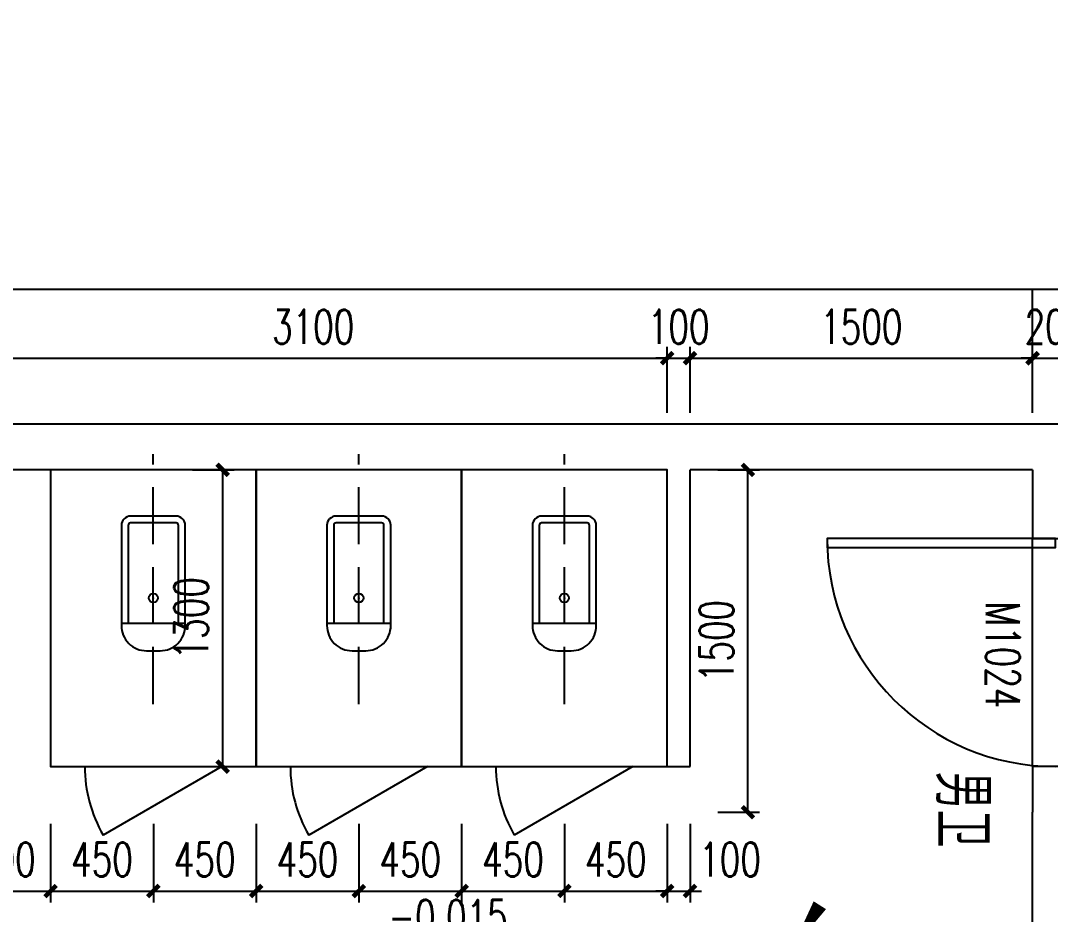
# Model space of a CAD drawing. Extents: x -222544 to -13848, y -31368 to 85559.
# Drawn here: x -47825 to -43316, y -22438 to -18523 of the extents above; entities that cross this region are included whole.
import ezdxf
from ezdxf.xclip import XClip

# ---------------------------------------------------------------- set-up
doc = ezdxf.new("R2010")
doc.units = 0
doc.header["$LTSCALE"] = 1000
doc.header["$MEASUREMENT"] = 0
doc.header["$XCLIPFRAME"] = 0
doc.linetypes.add('10平面$0$DASH', pattern=[0.35, 0.25, -0.1])
doc.linetypes.add('10平面$0$DOTE', pattern=[2.42, 2, -0.2, 0.02, -0.2])
doc.layers.get('Defpoints').update_dxf_attribs({"color": 210})
for name, color, linetype in [('10平面$0$A-AXIS-DOTE', 14, '10平面$0$DOTE'), ('10平面$0$A-AXIS-DP', 126, 'Continuous'), ('10平面$0$A-AXIS-SYMB', 3, 'Continuous'), ('10平面$0$A-LIN-V', 9, 'Continuous'), ('10平面$0$A-TEXT', 61, 'Continuous'), ('10平面$0$A-WC', 223, 'Continuous'), ('10平面$0$A-WINDOW', 140, 'Continuous'), ('10平面$0$A-云线（根据审图意见修改）', 4, 'Continuous'), ('10平面$0$AS-WALL', 40, 'Continuous'), ('10平面$0$AS-结构边线层', 200, 'Continuous'), ('10平面$0$DIM_ELEV', 3, 'Continuous'), ('10平面$0$DIM_SYMB', 3, 'Continuous'), ('10平面$0$PUB_TEXT', 7, 'Continuous'), ('10平面$0$建-墙-幕', 4, 'Continuous'), ('10平面$0$建-门', 4, 'Continuous'), ('10平面$0$建-门窗编号', 7, 'Continuous'), ('A-AXIS-DP', 126, 'Continuous'), ('A-WINDOW', 140, 'Continuous'), ('DIM_SYMB', 3, 'Continuous')]:
    doc.layers.add(name, color=color, linetype=linetype)
doc.styles.add('10平面$0$_TCH_DIM_T3', font='SIMPLEX', dxfattribs={"width": 0.705882, "bigfont": 'GBCBIG'})
doc.styles.add('10平面$0$A-STANDARD', font='SIMPLEX', dxfattribs={"bigfont": 'GBCBIG'})
doc.styles.add('10平面$0$A-WIN-LABEL', font='SIMPLEX', dxfattribs={"bigfont": 'GBCBIG'})
doc.styles.add('10平面$1$_TCH_WINDOW', font='SIMPLEX', dxfattribs={"height": 3.5, "bigfont": 'GBCBIG'})
doc.styles.add('_TCH_DIM_T3', font='SIMPLEX', dxfattribs={"width": 0.705882, "bigfont": 'GBCBIG'})
doc.dimstyles.new('10平面$0$_TCH_ARCH&&80', dxfattribs={"dimtxt": 238, "dimasz": 80, "dimexe": 80, "dimexo": 80, "dimgap": 101, "dimtad": 1, "dimdec": 0, "dimzin": 0, "dimdsep": 46, "dimtxsty": '10平面$0$_TCH_DIM_T3', "dimblk": '10平面$0$_ArchTick', "dimcen": 0.09, "dimclrt": 7, "dimazin": 2, "dimtfac": 1, "dimtdec": 0, "dimtix": 1, "dimtmove": 2, "dimatfit": 3, "dimfxl": 0, "dimtolj": 1, "dimtzin": 0, "dimarcsym": 0})
doc.dimstyles.new('_TCH_ARCH&&50', dxfattribs={"dimtxt": 148.75, "dimasz": 50, "dimexe": 50, "dimexo": 50, "dimgap": 63.125, "dimtad": 1, "dimdec": 0, "dimzin": 0, "dimdsep": 46, "dimtxsty": '_TCH_DIM_T3', "dimblk": 'ARCHTICK', "dimcen": 0.09, "dimclrt": 7, "dimazin": 2, "dimtfac": 1, "dimtdec": 0, "dimtix": 1, "dimtmove": 2, "dimatfit": 3, "dimfxl": 0, "dimtolj": 1, "dimtzin": 0, "dimarcsym": 0})

# ---------------------------------------------------------------- blocks, each defined once
blk = doc.blocks.new('10平面$0$dote')
at = {"layer": '10平面$0$A-AXIS-DOTE', "ltscale": 2}
blk.add_line((-43117.8, -169748.9), (-43117.8, -75950), dxfattribs=at)
blk.add_lwpolyline([(-94568.7, -243562.8), (-72924.8, -176855.6)], dxfattribs=at)
blk = doc.blocks.new('10平面$0$厕卫')
at = {"layer": '10平面$0$A-AXIS-DOTE', "linetype": '10平面$0$DASH'}
blk.add_line((50, -823.1), (50, 271.9), dxfattribs=at)
at = {"layer": '10平面$0$A-WC'}
for p, q in [((-59.8, -40), (-59.8, -469.7)), ((149.8, -30), (-49.8, -30)), ((159.8, -469.7), (159.8, -40)), ((189.8, -469.7), (-89.8, -469.7)), ((350, -1097.2), (-169.6, -1397.2))]:
    blk.add_line(p, q, dxfattribs=at)
blk.add_lwpolyline([(-400, 202.8), (-400, -1097.2), (500, -1097.2), (500, 202.8)], close=True, dxfattribs=at)
blk.add_lwpolyline([(189.8, -40, 0.414214), (149.8, 0), (-49.8, 0, 0.414214), (-89.8, -40), (-89.8, -479.7, 0.414214), (20.2, -589.7), (79.8, -589.7, 0.414214), (189.8, -479.7)], format="xyb", close=True, dxfattribs=at)
blk.add_circle((50, -358.6), 20, dxfattribs=at)
for centre, radius, start, end in [((-49.8, -40), 10, 90, 180), ((149.8, -40), 10, 0, 90), ((350, -1097.2), 600, 180, 209.9999)]:
    blk.add_arc(centre, radius, start, end, dxfattribs=at)
for p in [(50, 0), (50, -358.6)]:
    blk.add_point(p, dxfattribs=at)
blk = doc.blocks.new('*U50')
at = {"color": 0}
blk.add_lwpolyline([(500, 0), (500, 1000), (460, 1000), (460, 0)], close=True, dxfattribs=at)
blk.add_arc((500, 0), 1000, 90, 180, dxfattribs=at)
blk = doc.blocks.new('*U49')
at = {"color": 0, "xscale": 0.001, "yscale": 0.001, "zscale": 0.001}
blk.add_blockref('*U50', (0, 0), dxfattribs=at)
blk = doc.blocks.new('10平面$0$G$CA7A27C8F')
at = {"layer": '10平面$0$A-AXIS-SYMB'}
blk.add_lwpolyline([(363.8, -3082.9, 0, 0, 0), (979.6, -3472.9, 0, 64, 0), (776.8, -3344.5, 0, 0, 0)], format="xyseb", dxfattribs=at)
at = {"layer": '10平面$0$AS-WALL'}
for p, q in [((-1330.4, -2212.9), (-1330.4, -3962.9)), ((-830.4, -2412.9), (-830.4, -2212.9)), ((169.6, -2212.9), (169.6, -2412.9)), ((-1130.4, -2412.9), (-1130.4, -3912.9)), ((-1130.4, -2412.9), (-830.4, -2412.9)), ((169.6, -2412.9), (369.6, -2412.9)), ((2069.6, -2412.9), (369.6, -2412.9)), ((169.6, -3912.9), (-1130.4, -3912.9)), ((169.6, -4012.9), (169.6, -3912.9)), ((-1330.4, -3962.9), (-1330.4, -7212.9)), ((169.6, -4012.9), (-1130.4, -4012.9)), ((-1130.4, -4012.9), (-1130.4, -7012.9))]:
    blk.add_line(p, q, dxfattribs=at)
at = {"layer": '10平面$0$建-门'}
blk.add_line((169.6, -2412.9), (-830.4, -2412.9), dxfattribs=at)
at = {"rotation": 90}
for p in [(-927.7, -4512.9), (-927.7, -5412.9), (-927.7, -6312.9)]:
    blk.add_blockref('10平面$0$厕卫', p, dxfattribs=at)
at = {"layer": '10平面$0$建-门'}
ref = blk.add_blockref('*U49', (-330.4, -2312.9), dxfattribs=dict(at, xscale=1000, yscale=1000, zscale=200, rotation=180.0000000000208))
ref.add_attrib('A', 'M1024', (-553.7, -2617.3), dxfattribs={"layer": '10平面$0$建-门窗编号', "height": 148.75, "style": '10平面$0$A-WIN-LABEL', "width": 0.705882})
at = {"layer": '10平面$0$A-TEXT', "style": '10平面$1$_TCH_WINDOW'}
blk.add_text('男卫', height=231.49, dxfattribs=at).set_placement((191, -2836.2))
blk = doc.blocks.new('10平面$0$43243')
at = {"layer": '10平面$0$AS-结构边线层'}
blk.add_lwpolyline([(-263994.2, 621290.1), (-277514.2, 621290.1), (-277514.2, 621120.1), (-279354.2, 621120.1), (-279354.2, 620570.1), (-281454.2, 620570), (-281454.2, 621120.1), (-295987, 621120.1), (-313454.2, 567285.8)], dxfattribs=at)
blk = doc.blocks.new('10平面$0$3132')
at = {"layer": '10平面$0$DIM_ELEV', "linetype": '10平面$0$DASH', "const_width": 30}
blk.add_lwpolyline([(-138910, 553650), (-126980, 553650, -0.414214), (-126480, 553150), (-126480, 548160, -0.414214), (-126980, 547660), (-138910, 547660, -0.414214), (-139410, 548160), (-139410, 553150, -0.414214)], format="xyb", close=True, dxfattribs=at)
blk = doc.blocks.new('10平面$0$34242343243')
at = {"layer": '10平面$0$A-LIN-V'}
for p, q in [((-307132.6, 586606.9), (-299596.5, 609833.6)), ((-306942.4, 586545.2), (-299406.2, 609771.8))]:
    blk.add_line(p, q, dxfattribs=at)
blk = doc.blocks.new('10平面$0$2343243')
at = {"layer": '10平面$0$A-云线（根据审图意见修改）', "color": 1, "ltscale": 500}
blk.add_lwpolyline([(-265623.3, 705106.7), (-178050.5, 972846.4), (-230714.5, 804820)], dxfattribs=at)
blk = doc.blocks.new('10平面$0$_ArchTick')
at = {"color": 0, "linetype": 'ByBlock', "const_width": 0.4}
blk.add_lwpolyline([(-0.5, -0.5), (0.5, 0.5)], dxfattribs=at)
blk = doc.blocks.new('*D1347')
at = {"layer": '10平面$0$A-AXIS-DP', "color": 0, "lineweight": -2, "transparency": 16777216}
for p, q in [((-137854.2, 552220), (-137854.2, 552930)), ((-133154.2, 552220), (-133154.2, 552930)), ((-137854.2, 552850), (-133154.2, 552850))]:
    blk.add_line(p, q, dxfattribs=at)
at = {"layer": 'Defpoints', "color": 0, "transparency": 16777216}
for p in [(-133154.2, 552850), (-137854.2, 552140), (-133154.2, 552140)]:
    blk.add_point(p, dxfattribs=at)
at = {"layer": '10平面$0$A-AXIS-DP', "color": 0, "lineweight": -2, "transparency": 16777216, "xscale": 80, "yscale": 80, "zscale": 80, "rotation": 180}
blk.add_blockref('10平面$0$_ArchTick', (-137854.2, 552850), dxfattribs=at)
at = {"layer": '10平面$0$A-AXIS-DP', "color": 0, "lineweight": -2, "transparency": 16777216, "xscale": 80, "yscale": 80, "zscale": 80}
blk.add_blockref('10平面$0$_ArchTick', (-133154.2, 552850), dxfattribs=at)
at = {"layer": '10平面$0$A-AXIS-DP', "color": 7, "transparency": 16777216, "insert": (-135504.2, 553070), "char_height": 238, "attachment_point": 5, "style": '10平面$0$_TCH_DIM_T3'}
blk.add_mtext('\\A1;4700', dxfattribs=at)
blk = doc.blocks.new('*D1348')
at = {"layer": '10平面$0$A-AXIS-DP', "color": 0, "lineweight": -2, "transparency": 16777216}
for p, q in [((-133154.2, 552220), (-133154.2, 552930)), ((-132954.2, 552220), (-132954.2, 552930)), ((-133154.2, 552850), (-133234.2, 552850)), ((-133154.2, 552850), (-132954.2, 552850)), ((-132954.2, 552850), (-132874.2, 552850))]:
    blk.add_line(p, q, dxfattribs=at)
at = {"layer": 'Defpoints', "color": 0, "transparency": 16777216}
for p in [(-132954.2, 552850), (-133154.2, 552140), (-132954.2, 552140)]:
    blk.add_point(p, dxfattribs=at)
at = {"layer": '10平面$0$A-AXIS-DP', "color": 0, "lineweight": -2, "transparency": 16777216, "xscale": 80, "yscale": 80, "zscale": 80}
blk.add_blockref('10平面$0$_ArchTick', (-133154.2, 552850), dxfattribs=at)
at = {"layer": '10平面$0$A-AXIS-DP', "color": 0, "lineweight": -2, "transparency": 16777216, "xscale": 80, "yscale": 80, "zscale": 80, "rotation": 180}
blk.add_blockref('10平面$0$_ArchTick', (-132954.2, 552850), dxfattribs=at)
at = {"layer": '10平面$0$A-AXIS-DP', "color": 7, "transparency": 16777216, "insert": (-133054.2, 553070), "char_height": 238, "attachment_point": 5, "style": '10平面$0$_TCH_DIM_T3'}
blk.add_mtext('\\A1;200', dxfattribs=at)
blk = doc.blocks.new('_ArchTick')
at = {"color": 0, "linetype": 'ByBlock', "const_width": 0.4}
blk.add_lwpolyline([(-0.5, -0.5), (0.5, 0.5)], dxfattribs=at)
blk = doc.blocks.new('*D183')
at = {"layer": 'A-AXIS-DP', "color": 0, "lineweight": -2, "transparency": 16777216}
for p, q in [((-47072.4, -20490.9), (-46890.4, -20490.9)), ((-46940.4, -21790.9), (-46940.4, -20490.9)), ((-47072.4, -21790.9), (-46890.4, -21790.9))]:
    blk.add_line(p, q, dxfattribs=at)
at = {"layer": 'Defpoints', "color": 0, "transparency": 16777216}
for p in [(-47122.4, -20490.9), (-46940.4, -20490.9), (-47122.4, -21790.9)]:
    blk.add_point(p, dxfattribs=at)
at = {"layer": 'A-AXIS-DP', "color": 0, "lineweight": -2, "transparency": 16777216, "xscale": 50, "yscale": 50, "zscale": 50}
for p, rotation in [((-46940.4, -20490.9), 90), ((-46940.4, -21790.9), 270)]:
    blk.add_blockref('_ArchTick', p, dxfattribs=dict(at, rotation=rotation))
at = {"layer": 'A-AXIS-DP', "color": 7, "transparency": 16777216, "insert": (-47077.9, -21140.9), "char_height": 148.75, "attachment_point": 5, "rotation": 90, "style": '_TCH_DIM_T3'}
blk.add_mtext('\\A1;1300', dxfattribs=at)
blk = doc.blocks.new('*D358')
at = {"layer": 'A-AXIS-DP', "color": 0, "lineweight": -2, "transparency": 16777216}
for p, q in [((-43394, -20240.9), (-43394, -19951.6)), ((-43194, -20240.9), (-43194, -19951.6)), ((-43394, -20001.6), (-43444, -20001.6)), ((-43394, -20001.6), (-43194, -20001.6)), ((-43194, -20001.6), (-43144, -20001.6))]:
    blk.add_line(p, q, dxfattribs=at)
at = {"layer": 'Defpoints', "color": 0, "transparency": 16777216}
for p in [(-43194, -20001.6), (-43394, -20290.9), (-43194, -20290.9)]:
    blk.add_point(p, dxfattribs=at)
at = {"layer": 'A-AXIS-DP', "color": 0, "lineweight": -2, "transparency": 16777216, "xscale": 50, "yscale": 50, "zscale": 50}
blk.add_blockref('_ArchTick', (-43394, -20001.6), dxfattribs=at)
at = {"layer": 'A-AXIS-DP', "color": 0, "lineweight": -2, "transparency": 16777216, "xscale": 50, "yscale": 50, "zscale": 50, "rotation": 180}
blk.add_blockref('_ArchTick', (-43194, -20001.6), dxfattribs=at)
at = {"layer": 'A-AXIS-DP', "color": 7, "transparency": 16777216, "insert": (-43294, -19864.1), "char_height": 148.75, "attachment_point": 5, "style": '_TCH_DIM_T3'}
blk.add_mtext('\\A1;200', dxfattribs=at)
blk = doc.blocks.new('*D359')
at = {"layer": 'A-AXIS-DP', "color": 0, "lineweight": -2, "transparency": 16777216}
for p, q in [((-44894, -20240.9), (-44894, -19951.6)), ((-43394, -20240.9), (-43394, -19951.6)), ((-44894, -20001.6), (-43394, -20001.6))]:
    blk.add_line(p, q, dxfattribs=at)
at = {"layer": 'Defpoints', "color": 0, "transparency": 16777216}
for p in [(-43394, -20001.6), (-44894, -20290.9), (-43394, -20290.9)]:
    blk.add_point(p, dxfattribs=at)
at = {"layer": 'A-AXIS-DP', "color": 0, "lineweight": -2, "transparency": 16777216, "xscale": 50, "yscale": 50, "zscale": 50, "rotation": 180}
blk.add_blockref('_ArchTick', (-44894, -20001.6), dxfattribs=at)
at = {"layer": 'A-AXIS-DP', "color": 0, "lineweight": -2, "transparency": 16777216, "xscale": 50, "yscale": 50, "zscale": 50}
blk.add_blockref('_ArchTick', (-43394, -20001.6), dxfattribs=at)
at = {"layer": 'A-AXIS-DP', "color": 7, "transparency": 16777216, "insert": (-44144, -19864.1), "char_height": 148.75, "attachment_point": 5, "style": '_TCH_DIM_T3'}
blk.add_mtext('\\A1;1500', dxfattribs=at)
blk = doc.blocks.new('*D360')
at = {"layer": 'A-AXIS-DP', "color": 0, "lineweight": -2, "transparency": 16777216}
for p, q in [((-44994, -20240.9), (-44994, -19951.6)), ((-44894, -20240.9), (-44894, -19951.6)), ((-44994, -20001.6), (-45044, -20001.6)), ((-44994, -20001.6), (-44894, -20001.6)), ((-44894, -20001.6), (-44844, -20001.6))]:
    blk.add_line(p, q, dxfattribs=at)
at = {"layer": 'Defpoints', "color": 0, "transparency": 16777216}
for p in [(-44894, -20001.6), (-44994, -20290.9), (-44894, -20290.9)]:
    blk.add_point(p, dxfattribs=at)
at = {"layer": 'A-AXIS-DP', "color": 0, "lineweight": -2, "transparency": 16777216, "xscale": 50, "yscale": 50, "zscale": 50}
blk.add_blockref('_ArchTick', (-44994, -20001.6), dxfattribs=at)
at = {"layer": 'A-AXIS-DP', "color": 0, "lineweight": -2, "transparency": 16777216, "xscale": 50, "yscale": 50, "zscale": 50, "rotation": 180}
blk.add_blockref('_ArchTick', (-44894, -20001.6), dxfattribs=at)
at = {"layer": 'A-AXIS-DP', "color": 7, "transparency": 16777216, "insert": (-44944, -19864.1), "char_height": 148.75, "attachment_point": 5, "style": '_TCH_DIM_T3'}
blk.add_mtext('\\A1;100', dxfattribs=at)
blk = doc.blocks.new('*D361')
at = {"layer": 'A-AXIS-DP', "color": 0, "lineweight": -2, "transparency": 16777216}
for p, q in [((-48094, -20240.9), (-48094, -19951.6)), ((-44994, -20240.9), (-44994, -19951.6)), ((-48094, -20001.6), (-44994, -20001.6))]:
    blk.add_line(p, q, dxfattribs=at)
at = {"layer": 'Defpoints', "color": 0, "transparency": 16777216}
for p in [(-44994, -20001.6), (-48094, -20290.9), (-44994, -20290.9)]:
    blk.add_point(p, dxfattribs=at)
at = {"layer": 'A-AXIS-DP', "color": 0, "lineweight": -2, "transparency": 16777216, "xscale": 50, "yscale": 50, "zscale": 50, "rotation": 180}
blk.add_blockref('_ArchTick', (-48094, -20001.6), dxfattribs=at)
at = {"layer": 'A-AXIS-DP', "color": 0, "lineweight": -2, "transparency": 16777216, "xscale": 50, "yscale": 50, "zscale": 50}
blk.add_blockref('_ArchTick', (-44994, -20001.6), dxfattribs=at)
at = {"layer": 'A-AXIS-DP', "color": 7, "transparency": 16777216, "insert": (-46544, -19864.1), "char_height": 148.75, "attachment_point": 5, "style": '_TCH_DIM_T3'}
blk.add_mtext('\\A1;3100', dxfattribs=at)
blk = doc.blocks.new('*D362')
at = {"layer": 'A-AXIS-DP', "color": 0, "lineweight": -2, "transparency": 16777216}
for p, q in [((-44772.4, -20490.9), (-44590.4, -20490.9)), ((-44640.4, -21990.9), (-44640.4, -20490.9)), ((-44772.4, -21990.9), (-44590.4, -21990.9))]:
    blk.add_line(p, q, dxfattribs=at)
at = {"layer": 'Defpoints', "color": 0, "transparency": 16777216}
for p in [(-44822.4, -20490.9), (-44640.4, -20490.9), (-44822.4, -21990.9)]:
    blk.add_point(p, dxfattribs=at)
at = {"layer": 'A-AXIS-DP', "color": 0, "lineweight": -2, "transparency": 16777216, "xscale": 50, "yscale": 50, "zscale": 50}
for p, rotation in [((-44640.4, -20490.9), 90), ((-44640.4, -21990.9), 270)]:
    blk.add_blockref('_ArchTick', p, dxfattribs=dict(at, rotation=rotation))
at = {"layer": 'A-AXIS-DP', "color": 7, "transparency": 16777216, "insert": (-44777.9, -21240.9), "char_height": 148.75, "attachment_point": 5, "rotation": 90, "style": '_TCH_DIM_T3'}
blk.add_mtext('\\A1;1500', dxfattribs=at)
blk = doc.blocks.new('*D370')
at = {"layer": 'A-AXIS-DP', "color": 0, "lineweight": -2, "transparency": 16777216}
for p, q in [((-48094, -22041.8), (-48094, -22385.8)), ((-47694, -22041.8), (-47694, -22385.8)), ((-48094, -22335.8), (-47694, -22335.8))]:
    blk.add_line(p, q, dxfattribs=at)
at = {"layer": 'Defpoints', "color": 0, "transparency": 16777216}
for p in [(-48094, -21991.8), (-47694, -21991.8), (-47694, -22335.8)]:
    blk.add_point(p, dxfattribs=at)
at = {"layer": 'A-AXIS-DP', "color": 0, "lineweight": -2, "transparency": 16777216, "xscale": 50, "yscale": 50, "zscale": 50, "rotation": 180}
blk.add_blockref('_ArchTick', (-48094, -22335.8), dxfattribs=at)
at = {"layer": 'A-AXIS-DP', "color": 0, "lineweight": -2, "transparency": 16777216, "xscale": 50, "yscale": 50, "zscale": 50}
blk.add_blockref('_ArchTick', (-47694, -22335.8), dxfattribs=at)
at = {"layer": 'A-AXIS-DP', "color": 7, "transparency": 16777216, "insert": (-47894, -22198.3), "char_height": 148.75, "attachment_point": 5, "style": '_TCH_DIM_T3'}
blk.add_mtext('\\A1;400', dxfattribs=at)
blk = doc.blocks.new('*D371')
at = {"layer": 'A-AXIS-DP', "color": 0, "lineweight": -2, "transparency": 16777216}
for p, q in [((-47694, -22041.8), (-47694, -22385.8)), ((-47244, -22041.8), (-47244, -22385.8)), ((-47694, -22335.8), (-47244, -22335.8))]:
    blk.add_line(p, q, dxfattribs=at)
at = {"layer": 'Defpoints', "color": 0, "transparency": 16777216}
for p in [(-47694, -21991.8), (-47244, -21991.8), (-47244, -22335.8)]:
    blk.add_point(p, dxfattribs=at)
at = {"layer": 'A-AXIS-DP', "color": 0, "lineweight": -2, "transparency": 16777216, "xscale": 50, "yscale": 50, "zscale": 50, "rotation": 180}
blk.add_blockref('_ArchTick', (-47694, -22335.8), dxfattribs=at)
at = {"layer": 'A-AXIS-DP', "color": 0, "lineweight": -2, "transparency": 16777216, "xscale": 50, "yscale": 50, "zscale": 50}
blk.add_blockref('_ArchTick', (-47244, -22335.8), dxfattribs=at)
at = {"layer": 'A-AXIS-DP', "color": 7, "transparency": 16777216, "insert": (-47469, -22198.3), "char_height": 148.75, "attachment_point": 5, "style": '_TCH_DIM_T3'}
blk.add_mtext('\\A1;450', dxfattribs=at)
blk = doc.blocks.new('*D372')
at = {"layer": 'A-AXIS-DP', "color": 0, "lineweight": -2, "transparency": 16777216}
for p, q in [((-47244, -22041.8), (-47244, -22385.8)), ((-46794, -22041.8), (-46794, -22385.8)), ((-47244, -22335.8), (-46794, -22335.8))]:
    blk.add_line(p, q, dxfattribs=at)
at = {"layer": 'Defpoints', "color": 0, "transparency": 16777216}
for p in [(-47244, -21991.8), (-46794, -21991.8), (-46794, -22335.8)]:
    blk.add_point(p, dxfattribs=at)
at = {"layer": 'A-AXIS-DP', "color": 0, "lineweight": -2, "transparency": 16777216, "xscale": 50, "yscale": 50, "zscale": 50, "rotation": 180}
blk.add_blockref('_ArchTick', (-47244, -22335.8), dxfattribs=at)
at = {"layer": 'A-AXIS-DP', "color": 0, "lineweight": -2, "transparency": 16777216, "xscale": 50, "yscale": 50, "zscale": 50}
blk.add_blockref('_ArchTick', (-46794, -22335.8), dxfattribs=at)
at = {"layer": 'A-AXIS-DP', "color": 7, "transparency": 16777216, "insert": (-47019, -22198.3), "char_height": 148.75, "attachment_point": 5, "style": '_TCH_DIM_T3'}
blk.add_mtext('\\A1;450', dxfattribs=at)
blk = doc.blocks.new('*D373')
at = {"layer": 'A-AXIS-DP', "color": 0, "lineweight": -2, "transparency": 16777216}
for p, q in [((-46794, -22041.8), (-46794, -22385.8)), ((-46344, -22041.8), (-46344, -22385.8)), ((-46794, -22335.8), (-46344, -22335.8))]:
    blk.add_line(p, q, dxfattribs=at)
at = {"layer": 'Defpoints', "color": 0, "transparency": 16777216}
for p in [(-46794, -21991.8), (-46344, -21991.8), (-46344, -22335.8)]:
    blk.add_point(p, dxfattribs=at)
at = {"layer": 'A-AXIS-DP', "color": 0, "lineweight": -2, "transparency": 16777216, "xscale": 50, "yscale": 50, "zscale": 50, "rotation": 180}
blk.add_blockref('_ArchTick', (-46794, -22335.8), dxfattribs=at)
at = {"layer": 'A-AXIS-DP', "color": 0, "lineweight": -2, "transparency": 16777216, "xscale": 50, "yscale": 50, "zscale": 50}
blk.add_blockref('_ArchTick', (-46344, -22335.8), dxfattribs=at)
at = {"layer": 'A-AXIS-DP', "color": 7, "transparency": 16777216, "insert": (-46569, -22198.3), "char_height": 148.75, "attachment_point": 5, "style": '_TCH_DIM_T3'}
blk.add_mtext('\\A1;450', dxfattribs=at)
blk = doc.blocks.new('*D374')
at = {"layer": 'A-AXIS-DP', "color": 0, "lineweight": -2, "transparency": 16777216}
for p, q in [((-46344, -22041.8), (-46344, -22385.8)), ((-45894, -22041.8), (-45894, -22385.8)), ((-46344, -22335.8), (-45894, -22335.8))]:
    blk.add_line(p, q, dxfattribs=at)
at = {"layer": 'Defpoints', "color": 0, "transparency": 16777216}
for p in [(-46344, -21991.8), (-45894, -21991.8), (-45894, -22335.8)]:
    blk.add_point(p, dxfattribs=at)
at = {"layer": 'A-AXIS-DP', "color": 0, "lineweight": -2, "transparency": 16777216, "xscale": 50, "yscale": 50, "zscale": 50, "rotation": 180}
blk.add_blockref('_ArchTick', (-46344, -22335.8), dxfattribs=at)
at = {"layer": 'A-AXIS-DP', "color": 0, "lineweight": -2, "transparency": 16777216, "xscale": 50, "yscale": 50, "zscale": 50}
blk.add_blockref('_ArchTick', (-45894, -22335.8), dxfattribs=at)
at = {"layer": 'A-AXIS-DP', "color": 7, "transparency": 16777216, "insert": (-46119, -22198.3), "char_height": 148.75, "attachment_point": 5, "style": '_TCH_DIM_T3'}
blk.add_mtext('\\A1;450', dxfattribs=at)
blk = doc.blocks.new('*D375')
at = {"layer": 'A-AXIS-DP', "color": 0, "lineweight": -2, "transparency": 16777216}
for p, q in [((-45894, -22041.8), (-45894, -22385.8)), ((-45444, -22041.8), (-45444, -22385.8)), ((-45894, -22335.8), (-45444, -22335.8))]:
    blk.add_line(p, q, dxfattribs=at)
at = {"layer": 'Defpoints', "color": 0, "transparency": 16777216}
for p in [(-45894, -21991.8), (-45444, -21991.8), (-45444, -22335.8)]:
    blk.add_point(p, dxfattribs=at)
at = {"layer": 'A-AXIS-DP', "color": 0, "lineweight": -2, "transparency": 16777216, "xscale": 50, "yscale": 50, "zscale": 50, "rotation": 180}
blk.add_blockref('_ArchTick', (-45894, -22335.8), dxfattribs=at)
at = {"layer": 'A-AXIS-DP', "color": 0, "lineweight": -2, "transparency": 16777216, "xscale": 50, "yscale": 50, "zscale": 50}
blk.add_blockref('_ArchTick', (-45444, -22335.8), dxfattribs=at)
at = {"layer": 'A-AXIS-DP', "color": 7, "transparency": 16777216, "insert": (-45669, -22198.3), "char_height": 148.75, "attachment_point": 5, "style": '_TCH_DIM_T3'}
blk.add_mtext('\\A1;450', dxfattribs=at)
blk = doc.blocks.new('*D376')
at = {"layer": 'A-AXIS-DP', "color": 0, "lineweight": -2, "transparency": 16777216}
for p, q in [((-45444, -22041.8), (-45444, -22385.8)), ((-44994, -22041.8), (-44994, -22385.8)), ((-45444, -22335.8), (-44994, -22335.8))]:
    blk.add_line(p, q, dxfattribs=at)
at = {"layer": 'Defpoints', "color": 0, "transparency": 16777216}
for p in [(-45444, -21991.8), (-44994, -21991.8), (-44994, -22335.8)]:
    blk.add_point(p, dxfattribs=at)
at = {"layer": 'A-AXIS-DP', "color": 0, "lineweight": -2, "transparency": 16777216, "xscale": 50, "yscale": 50, "zscale": 50, "rotation": 180}
blk.add_blockref('_ArchTick', (-45444, -22335.8), dxfattribs=at)
at = {"layer": 'A-AXIS-DP', "color": 0, "lineweight": -2, "transparency": 16777216, "xscale": 50, "yscale": 50, "zscale": 50}
blk.add_blockref('_ArchTick', (-44994, -22335.8), dxfattribs=at)
at = {"layer": 'A-AXIS-DP', "color": 7, "transparency": 16777216, "insert": (-45219, -22198.3), "char_height": 148.75, "attachment_point": 5, "style": '_TCH_DIM_T3'}
blk.add_mtext('\\A1;450', dxfattribs=at)
blk = doc.blocks.new('*D377')
at = {"layer": 'A-AXIS-DP', "color": 0, "lineweight": -2, "transparency": 16777216}
for p, q in [((-44994, -22041.8), (-44994, -22385.8)), ((-44893.9, -22041.8), (-44893.9, -22385.8)), ((-44994, -22335.8), (-45044, -22335.8)), ((-44994, -22335.8), (-44893.9, -22335.8)), ((-44893.9, -22335.8), (-44843.9, -22335.8))]:
    blk.add_line(p, q, dxfattribs=at)
at = {"layer": 'Defpoints', "color": 0, "transparency": 16777216}
for p in [(-44994, -21991.8), (-44893.9, -21991.8), (-44893.9, -22335.8)]:
    blk.add_point(p, dxfattribs=at)
at = {"layer": 'A-AXIS-DP', "color": 0, "lineweight": -2, "transparency": 16777216, "xscale": 50, "yscale": 50, "zscale": 50}
blk.add_blockref('_ArchTick', (-44994, -22335.8), dxfattribs=at)
at = {"layer": 'A-AXIS-DP', "color": 0, "lineweight": -2, "transparency": 16777216, "xscale": 50, "yscale": 50, "zscale": 50, "rotation": 180}
blk.add_blockref('_ArchTick', (-44893.9, -22335.8), dxfattribs=at)
at = {"layer": 'A-AXIS-DP', "color": 7, "transparency": 16777216, "insert": (-44718.9, -22198.3), "char_height": 148.75, "attachment_point": 5, "style": '_TCH_DIM_T3'}
blk.add_mtext('\\A1;100', dxfattribs=at)
blk = doc.blocks.new('10平面')
at = {"layer": '10平面$0$A-LIN-V'}
blk.add_lwpolyline([(-313754.2, 564870), (-313754.2, 567383.3), (-299930.8, 609942.1), (-299658.7, 609853.7)], dxfattribs=at)
at = {"layer": '10平面$0$建-墙-幕'}
for p, q in [((-299739.2, 609879.8), (-307866.7, 584830.7)), ((-307835, 584820.4), (-299707.5, 609869.6)), ((-307803.3, 584810.1), (-299675.8, 609859.3)), ((-307771.6, 584799.8), (-299644, 609849))]:
    blk.add_line(p, q, dxfattribs=at)
at = {"rotation": 270}
blk.add_blockref('10平面$0$G$CA7A27C8F', (-130741.3, 550789.6), dxfattribs=at)
at = {"layer": '10平面$0$A-AXIS-DP'}
for name in ['10平面$0$2343243', '10平面$0$3132']:
    blk.add_blockref(name, (0, 0), dxfattribs=at)
at = {"layer": '10平面$0$A-WINDOW'}
blk.add_blockref('10平面$0$43243', (0, 0), dxfattribs=at)
at = {"layer": '10平面$0$AS-WALL'}
blk.add_blockref('10平面$0$dote', (-220736.4, 804820), dxfattribs=at)
at = {"layer": '10平面$0$DIM_SYMB'}
blk.add_blockref('10平面$0$34242343243', (0, 0), dxfattribs=at)
at = {"layer": '10平面$0$PUB_TEXT', "style": '10平面$0$A-STANDARD', "width": 0.705882}
blk.add_text('-0.015', height=148.75, dxfattribs=at).set_placement((-135975, 549887.5))
at = {"layer": '10平面$0$A-AXIS-DP'}
for p1, p2, picture, middle in [((-137854.2, 552140), (-133154.2, 552140), '*D1347', (-135504.2, 553070)), ((-133154.2, 552140), (-132954.2, 552140), '*D1348', (-133054.2, 553070))]:
    dim = blk.add_aligned_dim(p1=p1, p2=p2, distance=710, dimstyle='10平面$0$_TCH_ARCH&&80', dxfattribs=at)
    dim.commit()
    dim.dimension.update_dxf_attribs({"geometry": picture, "text_midpoint": middle})

msp = doc.modelspace()

# ---------------------------------------------------------------- block references
at = {"layer": 'A-AXIS-DP'}
ref = msp.add_blockref('10平面', (219215.3, -697248.6), dxfattribs=at)
XClip(ref).set_block_clipping_path([(-267853.3911283911, 713226.9498461919), (-262996.9796748553, 723713.1898612839)])
at = {"layer": 'A-WINDOW'}
ref = msp.add_blockref('10平面', (255918.8, -625482.5), dxfattribs=at)
XClip(ref).set_block_clipping_path([(-300678.8416407659, 609273.1189870307), (-293749.4263029593, 621732.488867046)])
ref = msp.add_blockref('10平面', (89760.1, -572410.9), dxfattribs=at)
XClip(ref).set_block_clipping_path([(-138649.4371028924, 547908.4159631686), (-127397.9057266749, 552712.4060170917)])
at = {"layer": 'DIM_SYMB'}
ref = msp.add_blockref('10平面', (199076.5, -794617.3), dxfattribs=at)
XClip(ref).set_block_clipping_path([(-232392.0561316109, 827085.1265105864), (-225852.3232791438, 833011.0461944257)])

# ---------------------------------------------------------------- next in the draw order: linework, layer by layer
msp.add_lwpolyline([(-48889.3, -19698.5), (-37637.8, -19698.5), (-37637.8, -24853.1), (-48889.3, -24853.1)], close=True, dxfattribs=at)

# ---------------------------------------------------------------- next in the draw order: dimensions: what is measured, and where the dimension line sits
at = {"layer": 'A-AXIS-DP'}
for p1, p2, distance, picture, middle in [((-48094, -20290.9), (-44994, -20290.9), 289.2, '*D361', (-46544, -19864.1)), ((-44994, -20290.9), (-44894, -20290.9), 289.2, '*D360', (-44944, -19864.1)), ((-44894, -20290.9), (-43394, -20290.9), 289.2, '*D359', (-44144, -19864.1)), ((-43394, -20290.9), (-43194, -20290.9), 289.2, '*D358', (-43294, -19864.1)), ((-47122.4, -21790.9), (-47122.4, -20490.9), -182, '*D183', (-47077.9, -21140.9)), ((-44822.4, -21990.9), (-44822.4, -20490.9), -182, '*D362', (-44777.9, -21240.9)), ((-48094, -21991.8), (-47694, -21991.8), -344, '*D370', (-47894, -22198.3)), ((-47694, -21991.8), (-47244, -21991.8), -344, '*D371', (-47469, -22198.3)), ((-47244, -21991.8), (-46794, -21991.8), -344, '*D372', (-47019, -22198.3)), ((-46794, -21991.8), (-46344, -21991.8), -344, '*D373', (-46569, -22198.3)), ((-46344, -21991.8), (-45894, -21991.8), -344, '*D374', (-46119, -22198.3)), ((-45894, -21991.8), (-45444, -21991.8), -344, '*D375', (-45669, -22198.3)), ((-45444, -21991.8), (-44994, -21991.8), -344, '*D376', (-45219, -22198.3))]:
    dim = msp.add_aligned_dim(p1=p1, p2=p2, distance=distance, dimstyle='_TCH_ARCH&&50', dxfattribs=at)
    dim.commit()
    dim.dimension.update_dxf_attribs({"geometry": picture, "text_midpoint": middle})
dim = msp.add_linear_dim(base=(-44893.9, -22335.8), p1=(-44994, -21991.8), p2=(-44893.9, -21991.8), angle=0, dimstyle='_TCH_ARCH&&50', dxfattribs=at)
dim.commit()
dim.dimension.update_dxf_attribs({"geometry": '*D377', "text_midpoint": (-44718.9, -22198.3), "dimtype": 129})

doc.saveas('drawing.dxf')
